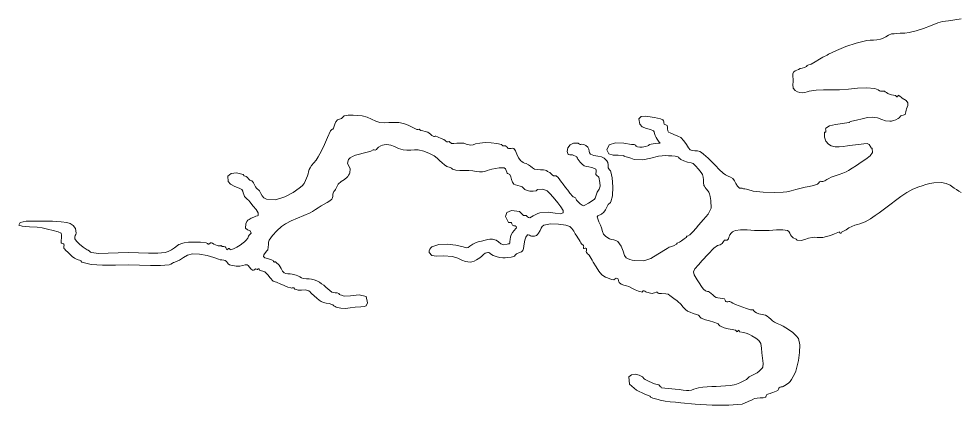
# Model space of a CAD drawing. Header units: inches. Extents: x 18 to 851, y -500 to 848.
# Drawn here: x 17.8 to 90.6, y 816.6 to 846.5 of the extents above; entities that cross this region are included whole.
import ezdxf

# ---------------------------------------------------------------- set-up
doc = ezdxf.new("R2010")
doc.units = ezdxf.units.IN
doc.header["$MEASUREMENT"] = 0
doc.layers.add('Layer 1', color=7, linetype='Continuous')

msp = doc.modelspace()

# ---------------------------------------------------------------- linework, layer by layer
at = {"layer": 'Layer 1', "lineweight": 0}
msp.add_lwpolyline([(90.77, 833.062), (90.603, 833.169), (90.413, 833.283), (90.238, 833.394), (89.913, 833.619), (89.621, 833.769), (89.24, 833.836), (88.65, 833.817), (88.341, 833.764), (88.042, 833.677), (87.755, 833.581), (87.485, 833.5), (87.044, 833.329), (86.576, 833.061), (86.112, 832.748), (85.685, 832.441), (85.348, 832.194), (85.041, 831.963), (84.739, 831.732), (84.415, 831.488), (84.126, 831.274), (83.762, 831.027), (83.354, 830.798), (82.932, 830.641), (82.744, 830.589), (82.539, 830.521), (82.318, 830.433), (82.085, 830.323), (81.981, 830.258), (81.86, 830.172), (81.719, 830.082), (81.556, 830.006), (81.519, 829.981), (81.482, 829.945), (81.457, 829.913), (81.45, 829.9), (81.398, 829.909), (81.359, 829.944), (81.339, 829.983), (81.344, 830.006), (80.974, 829.867), (80.653, 829.742), (80.36, 829.642), (80.074, 829.582), (79.847, 829.571), (79.632, 829.583), (79.427, 829.594), (79.227, 829.582), (78.96, 829.513), (78.677, 829.418), (78.377, 829.353), (78.062, 829.37), (78.054, 829.384), (78.031, 829.417), (77.998, 829.453), (77.956, 829.476), (77.827, 829.515), (77.759, 829.553), (77.709, 829.606), (77.638, 829.688), (77.566, 829.792), (77.5, 829.919), (77.424, 830.035), (77.321, 830.111), (76.974, 830.163), (76.477, 830.158), (75.899, 830.129), (75.309, 830.111), (74.772, 830.13), (74.208, 830.163), (73.692, 830.169), (73.297, 830.111), (73.18, 830.066), (73.076, 830.006), (72.977, 829.919), (72.874, 829.794), (72.83, 829.704), (72.797, 829.596), (72.749, 829.481), (72.662, 829.37), (72.618, 829.362), (72.554, 829.372), (72.491, 829.381), (72.45, 829.37), (72.368, 829.255), (72.261, 829.119), (72.116, 829.002), (71.921, 828.947), (71.628, 828.744), (71.178, 828.292), (70.728, 827.796), (70.438, 827.464), (70.157, 827.138), (70.049, 826.926), (70.109, 826.691), (70.333, 826.3), (70.384, 826.219), (70.442, 826.134), (70.498, 826.054), (70.544, 825.982), (70.619, 825.853), (70.709, 825.709), (70.823, 825.57), (70.968, 825.453), (71.05, 825.417), (71.131, 825.398), (71.209, 825.381), (71.286, 825.347), (71.422, 825.242), (71.555, 825.123), (71.685, 825.009), (71.815, 824.923), (71.943, 824.889), (72.107, 824.875), (72.284, 824.859), (72.45, 824.817), (72.483, 824.778), (72.507, 824.711), (72.529, 824.644), (72.556, 824.605), (72.63, 824.593), (72.713, 824.603), (72.798, 824.614), (72.874, 824.605), (72.979, 824.558), (73.088, 824.499), (73.196, 824.439), (73.297, 824.394), (73.591, 824.288), (73.877, 824.188), (74.164, 824.085), (74.462, 823.97), (74.507, 823.968), (74.573, 823.976), (74.636, 823.98), (74.674, 823.97), (74.731, 823.896), (74.808, 823.813), (74.923, 823.729), (75.097, 823.653), (75.231, 823.623), (75.371, 823.606), (75.506, 823.587), (75.626, 823.547), (75.743, 823.473), (75.883, 823.365), (76.027, 823.242), (76.156, 823.123), (76.31, 823.023), (76.532, 822.923), (76.777, 822.816), (77.003, 822.7), (77.393, 822.451), (77.741, 822.202), (78.011, 821.963), (78.168, 821.747), (78.273, 821.26), (78.268, 820.656), (78.187, 820.042), (78.062, 819.523), (77.962, 819.217), (77.872, 818.991), (77.771, 818.793), (77.638, 818.57), (77.538, 818.427), (77.422, 818.312), (77.256, 818.194), (77.003, 818.041), (76.935, 818.015), (76.847, 817.995), (76.758, 817.971), (76.686, 817.935), (76.656, 817.892), (76.632, 817.826), (76.607, 817.762), (76.58, 817.724), (76.46, 817.669), (76.323, 817.62), (76.182, 817.57), (76.05, 817.512), (75.983, 817.488), (75.895, 817.466), (75.804, 817.441), (75.732, 817.406), (75.707, 817.364), (75.678, 817.295), (75.649, 817.228), (75.626, 817.194), (75.435, 817.155), (75.215, 817.147), (74.989, 817.136), (74.779, 817.088), (74.583, 816.999), (74.291, 816.861), (74.004, 816.731), (73.827, 816.665), (72.792, 816.58), (71.505, 816.591), (70.188, 816.666), (69.062, 816.771), (68.653, 816.812), (68.256, 816.853), (67.865, 816.905), (67.474, 816.982), (67.309, 817.021), (67.109, 817.069), (66.906, 817.128), (66.732, 817.194), (66.711, 817.22), (66.704, 817.254), (66.685, 817.284), (66.626, 817.3), (66.272, 817.424), (65.634, 817.751), (65.095, 818.223), (65.039, 818.782), (65.238, 818.941), (65.535, 818.975), (65.849, 818.913), (66.097, 818.782), (66.152, 818.725), (66.189, 818.67), (66.234, 818.618), (66.309, 818.57), (66.465, 818.494), (66.626, 818.411), (66.788, 818.329), (66.944, 818.253), (67.036, 818.225), (67.14, 818.206), (67.252, 818.185), (67.368, 818.147), (67.417, 818.106), (67.479, 818.037), (67.539, 817.969), (67.58, 817.935), (67.824, 817.89), (68.09, 817.867), (68.365, 817.851), (68.639, 817.829), (68.952, 817.791), (69.244, 817.755), (69.499, 817.729), (69.697, 817.724), (69.892, 817.754), (70.073, 817.815), (70.252, 817.882), (70.438, 817.935), (70.774, 817.982), (71.12, 818.004), (71.469, 818.019), (71.815, 818.041), (72.174, 818.063), (72.537, 818.077), (72.883, 818.099), (73.191, 818.147), (73.388, 818.212), (73.629, 818.318), (73.891, 818.444), (74.144, 818.57), (74.211, 818.619), (74.261, 818.679), (74.305, 818.737), (74.356, 818.782), (74.509, 818.86), (74.671, 818.929), (74.835, 819.003), (74.991, 819.1), (75.124, 819.212), (75.258, 819.342), (75.365, 819.457), (75.415, 819.523), (75.443, 819.822), (75.405, 820.227), (75.345, 820.65), (75.309, 821.006), (75.252, 821.373), (75.11, 821.602), (74.882, 821.771), (74.568, 821.958), (74.399, 822.05), (74.201, 822.128), (73.948, 822.201), (73.615, 822.276), (73.602, 822.298), (73.592, 822.339), (73.567, 822.375), (73.509, 822.382), (73.497, 822.362), (73.486, 822.322), (73.46, 822.286), (73.403, 822.276), (73.402, 822.29), (73.375, 822.324), (73.335, 822.361), (73.297, 822.382), (73.047, 822.435), (72.742, 822.496), (72.423, 822.58), (72.132, 822.7), (72.082, 822.743), (72.023, 822.81), (71.966, 822.875), (71.921, 822.912), (71.617, 823.017), (71.3, 823.108), (70.975, 823.208), (70.65, 823.335), (70.595, 823.377), (70.54, 823.439), (70.487, 823.502), (70.438, 823.547), (70.271, 823.618), (70.03, 823.695), (69.782, 823.777), (69.591, 823.864), (69.436, 823.997), (69.258, 824.188), (69.062, 824.401), (68.85, 824.605), (68.748, 824.687), (68.64, 824.766), (68.531, 824.844), (68.427, 824.923), (68.226, 825.085), (68.085, 825.172), (67.903, 825.214), (67.58, 825.241), (67.528, 825.241), (67.473, 825.237), (67.419, 825.235), (67.368, 825.241), (67.328, 825.263), (67.289, 825.299), (67.262, 825.332), (67.262, 825.347), (67.149, 825.332), (67.038, 825.292), (66.933, 825.254), (66.838, 825.241), (66.723, 825.259), (66.628, 825.285), (66.532, 825.315), (66.415, 825.347), (66.351, 825.371), (66.277, 825.406), (66.221, 825.439), (66.203, 825.453), (66.154, 825.438), (66.115, 825.403), (66.094, 825.366), (66.097, 825.347), (65.794, 825.428), (65.532, 825.53), (65.288, 825.646), (65.039, 825.771), (64.864, 825.833), (64.662, 825.889), (64.463, 825.965), (64.297, 826.088), (64.274, 826.145), (64.24, 826.253), (64.208, 826.357), (64.191, 826.406), (64.072, 826.423), (63.982, 826.384), (63.917, 826.329), (63.874, 826.3), (63.722, 826.314), (63.564, 826.365), (63.402, 826.437), (63.238, 826.512), (62.966, 826.695), (62.727, 826.972), (62.505, 827.31), (62.286, 827.676), (62.208, 827.806), (62.126, 827.94), (62.045, 828.075), (61.968, 828.206), (61.92, 828.261), (61.854, 828.322), (61.791, 828.377), (61.756, 828.417), (61.75, 828.491), (61.762, 828.58), (61.771, 828.667), (61.756, 828.735), (61.718, 828.745), (61.653, 828.736), (61.587, 828.727), (61.544, 828.735), (61.534, 828.778), (61.543, 828.84), (61.554, 828.903), (61.544, 828.947), (61.489, 829.001), (61.437, 829.045), (61.385, 829.093), (61.333, 829.159), (61.264, 829.271), (61.188, 829.407), (61.105, 829.55), (61.015, 829.688), (60.9, 829.87), (60.778, 830.078), (60.642, 830.276), (60.485, 830.429), (60.16, 830.532), (59.598, 830.609), (58.977, 830.623), (58.474, 830.535), (58.326, 830.434), (58.246, 830.292), (58.174, 830.112), (58.05, 829.9), (57.984, 829.81), (57.896, 829.73), (57.752, 829.683), (57.521, 829.688), (57.443, 829.71), (57.341, 829.75), (57.249, 829.784), (57.203, 829.794), (57.069, 829.609), (56.99, 829.366), (56.938, 829.072), (56.886, 828.735), (56.826, 828.562), (56.722, 828.47), (56.568, 828.404), (56.356, 828.312), (56.308, 828.27), (56.246, 828.201), (56.187, 828.134), (56.145, 828.1), (55.931, 828.05), (55.688, 828.016), (55.461, 827.998), (55.297, 827.994), (55.026, 828.022), (54.772, 828.091), (54.542, 828.19), (54.345, 828.312), (54.302, 828.343), (54.249, 828.379), (54.19, 828.408), (54.133, 828.417), (53.93, 828.368), (53.789, 828.264), (53.661, 828.131), (53.498, 827.994), (53.254, 827.844), (53.06, 827.75), (52.899, 827.699), (52.756, 827.676), (52.398, 827.704), (52.111, 827.825), (51.802, 827.978), (51.38, 828.1), (50.696, 828.147), (50.16, 828.125), (49.784, 828.17), (49.58, 828.417), (49.576, 828.554), (49.628, 828.674), (49.709, 828.772), (49.792, 828.841), (50.33, 829.042), (50.99, 829.063), (51.66, 828.974), (52.227, 828.841), (52.475, 828.787), (52.615, 828.806), (52.747, 828.896), (52.968, 829.053), (53.178, 829.165), (53.387, 829.237), (53.625, 829.296), (53.921, 829.37), (54.115, 829.423), (54.295, 829.454), (54.5, 829.443), (54.768, 829.37), (54.957, 829.25), (55.133, 829.097), (55.338, 829.002), (55.615, 829.053), (55.693, 829.074), (55.752, 829.076), (55.795, 829.092), (55.827, 829.159), (55.84, 829.266), (55.854, 829.433), (55.88, 829.622), (55.933, 829.794), (56.036, 829.957), (56.178, 830.128), (56.303, 830.265), (56.356, 830.323), (56.313, 830.429), (56.239, 830.47), (56.144, 830.491), (56.039, 830.535), (56.01, 830.577), (55.984, 830.645), (55.958, 830.711), (55.933, 830.747), (55.887, 830.75), (55.822, 830.742), (55.76, 830.736), (55.721, 830.747), (55.491, 831.192), (55.593, 831.522), (55.971, 831.676), (56.568, 831.594), (56.631, 831.543), (56.715, 831.448), (56.805, 831.346), (56.886, 831.276), (56.932, 831.271), (56.996, 831.28), (57.059, 831.287), (57.097, 831.276), (57.188, 831.177), (57.283, 831.115), (57.392, 831.106), (57.521, 831.17), (57.632, 831.244), (57.8, 831.34), (57.987, 831.431), (58.156, 831.488), (58.796, 831.533), (59.329, 831.465), (59.726, 831.408), (59.956, 831.488), (59.95, 831.678), (59.792, 831.955), (59.558, 832.263), (59.321, 832.547), (58.992, 832.933), (58.711, 833.188), (58.391, 833.308), (57.944, 833.288), (57.941, 833.274), (57.916, 833.24), (57.877, 833.204), (57.838, 833.182), (57.626, 833.156), (57.392, 833.169), (57.17, 833.215), (56.992, 833.288), (56.93, 833.337), (56.877, 833.399), (56.828, 833.458), (56.78, 833.5), (56.633, 833.554), (56.444, 833.602), (56.264, 833.651), (56.145, 833.711), (56.033, 833.872), (55.962, 834.071), (55.902, 834.276), (55.827, 834.453), (55.785, 834.482), (55.717, 834.508), (55.651, 834.533), (55.615, 834.559), (55.591, 834.644), (55.554, 834.772), (55.495, 834.9), (55.403, 834.982), (55.267, 834.986), (55.017, 834.962), (54.722, 834.922), (54.45, 834.876), (54.265, 834.825), (54.082, 834.758), (53.897, 834.697), (53.709, 834.664), (53.474, 834.668), (53.229, 834.699), (52.958, 834.738), (52.65, 834.771), (52.3, 834.776), (51.959, 834.771), (51.646, 834.792), (51.38, 834.876), (51.359, 834.896), (51.34, 834.924), (51.314, 834.955), (51.274, 834.982), (51.205, 835.005), (51.122, 835.027), (51.035, 835.053), (50.956, 835.088), (50.778, 835.213), (50.587, 835.373), (50.396, 835.55), (50.215, 835.723), (49.973, 835.899), (49.607, 836.09), (49.176, 836.256), (48.733, 836.358), (48.452, 836.369), (48.162, 836.35), (47.865, 836.335), (47.568, 836.358), (47.205, 836.47), (46.91, 836.614), (46.626, 836.737), (46.297, 836.782), (46.114, 836.766), (45.97, 836.729), (45.832, 836.666), (45.662, 836.57), (45.609, 836.525), (45.554, 836.462), (45.5, 836.4), (45.451, 836.358), (45.405, 836.354), (45.34, 836.363), (45.277, 836.369), (45.239, 836.358), (45.077, 836.272), (44.794, 836.194), (44.469, 836.119), (44.18, 836.041), (43.887, 835.946), (43.644, 835.857), (43.458, 835.754), (43.333, 835.617), (43.251, 835.329), (43.343, 835.142), (43.457, 834.928), (43.438, 834.559), (43.407, 834.498), (43.345, 834.402), (43.276, 834.306), (43.227, 834.241), (43.023, 834.079), (42.773, 833.923), (42.538, 833.715), (42.38, 833.394), (42.338, 833.306), (42.274, 833.221), (42.209, 833.143), (42.168, 833.076), (42.135, 832.937), (42.116, 832.781), (42.097, 832.641), (42.062, 832.547), (41.908, 832.408), (41.691, 832.275), (41.449, 832.146), (41.215, 832.018), (40.994, 831.879), (40.775, 831.736), (40.564, 831.602), (40.368, 831.488), (39.889, 831.268), (39.394, 831.076), (38.91, 830.878), (38.462, 830.641), (38.157, 830.419), (37.794, 830.104), (37.447, 829.74), (37.192, 829.37), (37.149, 829.215), (37.134, 829.021), (37.122, 828.816), (37.086, 828.629), (37.025, 828.555), (36.905, 828.407), (36.795, 828.238), (36.768, 828.1), (36.873, 828.007), (37.067, 827.942), (37.297, 827.877), (37.509, 827.782), (37.533, 827.75), (37.539, 827.717), (37.556, 827.69), (37.615, 827.676), (37.638, 827.678), (37.67, 827.68), (37.701, 827.681), (37.721, 827.676), (37.975, 827.427), (38.127, 827.178), (38.235, 826.966), (38.356, 826.829), (38.489, 826.783), (38.647, 826.764), (38.819, 826.751), (38.992, 826.723), (39.077, 826.703), (39.181, 826.679), (39.296, 826.65), (39.415, 826.617), (39.474, 826.583), (39.583, 826.518), (39.714, 826.448), (39.839, 826.406), (40.08, 826.378), (40.285, 826.37), (40.479, 826.353), (40.686, 826.3), (40.899, 826.209), (41.089, 826.105), (41.263, 825.993), (41.427, 825.876), (41.597, 825.735), (41.747, 825.592), (41.896, 825.458), (42.062, 825.347), (42.168, 825.314), (42.305, 825.296), (42.453, 825.276), (42.592, 825.241), (42.611, 825.219), (42.62, 825.184), (42.641, 825.151), (42.698, 825.135), (42.8, 825.118), (42.869, 825.086), (42.932, 825.052), (43.015, 825.029), (43.508, 825.065), (44.169, 825.121), (44.704, 825), (44.815, 824.5), (44.717, 824.293), (44.554, 824.225), (44.283, 824.215), (43.862, 824.182), (43.474, 824.122), (43.11, 824.078), (42.751, 824.087), (42.38, 824.182), (42.297, 824.229), (42.209, 824.293), (42.127, 824.355), (42.062, 824.394), (41.849, 824.451), (41.623, 824.489), (41.406, 824.533), (41.215, 824.605), (41.064, 824.715), (40.879, 824.878), (40.678, 825.063), (40.474, 825.241), (40.428, 825.287), (40.367, 825.354), (40.306, 825.417), (40.262, 825.453), (39.987, 825.509), (39.71, 825.5), (39.444, 825.494), (39.204, 825.559), (39.18, 825.582), (39.168, 825.61), (39.146, 825.639), (39.098, 825.665), (39.046, 825.671), (38.992, 825.666), (38.938, 825.66), (38.886, 825.665), (38.65, 825.737), (38.35, 825.847), (38.052, 825.973), (37.827, 826.088), (37.757, 826.116), (37.672, 826.135), (37.584, 826.158), (37.509, 826.194), (37.267, 826.443), (37.101, 826.691), (36.875, 826.903), (36.451, 827.041), (36.451, 827.066), (36.426, 827.119), (36.388, 827.16), (36.345, 827.147), (36.29, 827.092), (36.26, 827.101), (36.22, 827.132), (36.133, 827.147), (36.104, 827.124), (36.058, 827.077), (35.995, 827.039), (35.921, 827.041), (35.786, 827.139), (35.672, 827.276), (35.577, 827.402), (35.498, 827.464), (35.351, 827.456), (35.157, 827.41), (34.922, 827.365), (34.65, 827.358), (34.523, 827.374), (34.372, 827.398), (34.228, 827.43), (34.121, 827.464), (34.037, 827.53), (33.963, 827.624), (33.889, 827.717), (33.804, 827.782), (33.681, 827.817), (33.541, 827.837), (33.401, 827.855), (33.274, 827.888), (32.92, 828.013), (32.386, 828.171), (31.794, 828.293), (31.263, 828.312), (30.887, 828.203), (30.574, 828.021), (30.261, 827.826), (29.886, 827.676), (29.803, 827.637), (29.708, 827.575), (29.596, 827.509), (29.462, 827.464), (28.798, 827.402), (28.011, 827.409), (27.155, 827.444), (26.286, 827.464), (25.293, 827.443), (24.305, 827.425), (23.407, 827.479), (22.686, 827.676), (22.665, 827.698), (22.652, 827.728), (22.631, 827.759), (22.58, 827.782), (22.338, 827.86), (22.136, 827.966), (21.944, 828.112), (21.733, 828.312), (21.604, 828.44), (21.466, 828.578), (21.355, 828.688), (21.31, 828.735), (21.296, 828.807), (21.308, 828.893), (21.32, 828.979), (21.31, 829.053), (21.271, 829.08), (21.2, 829.11), (21.131, 829.137), (21.098, 829.159), (21.091, 829.33), (21.115, 829.553), (21.129, 829.765), (21.098, 829.9), (20.875, 830.013), (20.483, 830.123), (20.027, 830.228), (19.616, 830.323), (19.224, 830.369), (18.631, 830.41), (18.08, 830.46), (17.815, 830.535), (17.931, 830.745), (18.381, 830.834), (18.946, 830.853), (19.404, 830.853), (19.778, 830.849), (20.429, 830.831), (21.097, 830.797), (21.521, 830.747), (21.789, 830.658), (22.033, 830.51), (22.207, 830.27), (22.263, 829.9), (22.236, 829.817), (22.186, 829.722), (22.147, 829.609), (22.157, 829.476), (22.277, 829.291), (22.514, 829.055), (22.81, 828.818), (23.109, 828.629), (23.182, 828.583), (23.279, 828.514), (23.371, 828.45), (23.427, 828.417), (24.011, 828.347), (24.727, 828.355), (25.507, 828.394), (26.286, 828.417), (27.078, 828.397), (27.858, 828.363), (28.567, 828.357), (29.145, 828.417), (29.375, 828.497), (29.625, 828.626), (29.872, 828.783), (30.098, 828.947), (30.207, 829.023), (30.299, 829.065), (30.422, 829.101), (30.627, 829.159), (30.962, 829.213), (31.402, 829.224), (31.878, 829.203), (32.321, 829.159), (32.376, 829.136), (32.419, 829.099), (32.467, 829.065), (32.533, 829.053), (32.563, 829.073), (32.608, 829.115), (32.669, 829.152), (32.745, 829.159), (32.799, 829.13), (32.914, 829.067), (33.05, 828.997), (33.168, 828.947), (33.238, 828.936), (33.354, 828.926), (33.456, 828.927), (33.486, 828.947), (33.555, 828.888), (33.622, 828.875), (33.7, 828.872), (33.804, 828.841), (33.833, 828.802), (33.86, 828.732), (33.886, 828.664), (33.909, 828.629), (33.958, 828.639), (34.005, 828.683), (34.058, 828.726), (34.121, 828.735), (34.136, 828.713), (34.145, 828.673), (34.168, 828.639), (34.227, 828.629), (34.445, 828.693), (34.699, 828.82), (34.956, 828.983), (35.18, 829.159), (35.285, 829.247), (35.423, 829.374), (35.546, 829.526), (35.604, 829.688), (35.638, 829.755), (35.711, 829.82), (35.783, 829.873), (35.815, 829.9), (35.719, 830.084), (35.528, 830.173), (35.375, 830.311), (35.392, 830.641), (35.461, 830.808), (35.546, 830.909), (35.66, 830.982), (35.815, 831.064), (36.012, 831.157), (36.179, 831.217), (36.297, 831.253), (36.345, 831.276), (36.335, 831.495), (36.193, 831.733), (35.969, 832.007), (35.709, 832.335), (35.615, 832.438), (35.5, 832.538), (35.383, 832.642), (35.286, 832.758), (35.227, 832.896), (35.194, 833.036), (35.155, 833.17), (35.074, 833.288), (34.863, 833.396), (34.534, 833.527), (34.21, 833.697), (34.015, 833.923), (33.998, 834.339), (34.248, 834.547), (34.672, 834.576), (35.18, 834.453), (35.199, 834.431), (35.208, 834.396), (35.23, 834.363), (35.286, 834.347), (35.409, 834.312), (35.51, 834.234), (35.604, 834.134), (35.709, 834.029), (35.758, 834), (35.816, 833.978), (35.874, 833.955), (35.921, 833.923), (35.996, 833.822), (36.044, 833.71), (36.084, 833.6), (36.133, 833.5), (36.208, 833.409), (36.294, 833.332), (36.379, 833.259), (36.451, 833.182), (36.565, 832.989), (36.658, 832.809), (36.78, 832.656), (36.98, 832.547), (37.7, 832.499), (38.416, 832.714), (39.048, 833.058), (39.521, 833.394), (39.748, 833.584), (39.9, 833.764), (40.022, 833.997), (40.156, 834.347), (40.208, 834.508), (40.256, 834.675), (40.308, 834.837), (40.368, 834.982), (40.488, 835.164), (40.649, 835.36), (40.829, 835.579), (41.003, 835.829), (41.248, 836.288), (41.474, 836.792), (41.703, 837.317), (41.957, 837.841), (42, 837.893), (42.059, 837.935), (42.119, 837.982), (42.168, 838.053), (42.226, 838.203), (42.286, 838.37), (42.366, 838.537), (42.486, 838.688), (42.553, 838.725), (42.642, 838.747), (42.732, 838.767), (42.804, 838.794), (42.85, 838.837), (42.913, 838.906), (42.975, 838.972), (43.015, 839.005), (43.325, 839.055), (43.699, 839.062), (44.075, 839.041), (44.392, 839.005), (44.78, 838.899), (45.131, 838.738), (45.457, 838.578), (45.768, 838.476), (46.106, 838.454), (46.459, 838.474), (46.837, 838.496), (47.25, 838.476), (47.604, 838.399), (47.967, 838.269), (48.316, 838.11), (48.627, 837.947), (48.673, 837.942), (48.737, 837.951), (48.8, 837.958), (48.839, 837.947), (48.943, 837.877), (49.095, 837.835), (49.278, 837.796), (49.474, 837.735), (49.574, 837.672), (49.677, 837.582), (49.785, 837.488), (49.897, 837.417), (49.946, 837.408), (50.002, 837.413), (50.058, 837.42), (50.109, 837.417), (50.236, 837.373), (50.346, 837.318), (50.469, 837.26), (50.639, 837.206), (50.729, 837.165), (50.812, 837.104), (50.887, 837.04), (50.956, 836.994), (51.002, 836.99), (51.067, 836.999), (51.129, 837.004), (51.168, 836.994), (51.321, 836.866), (51.487, 836.849), (51.732, 836.878), (52.121, 836.888), (52.263, 836.873), (52.36, 836.847), (52.443, 836.814), (52.544, 836.782), (52.809, 836.738), (52.988, 836.762), (53.184, 836.823), (53.498, 836.888), (53.934, 836.924), (54.395, 836.917), (54.831, 836.87), (55.191, 836.782), (55.207, 836.765), (55.224, 836.733), (55.251, 836.7), (55.297, 836.676), (55.349, 836.672), (55.404, 836.679), (55.459, 836.684), (55.509, 836.676), (55.56, 836.636), (55.621, 836.567), (55.679, 836.5), (55.721, 836.464), (55.818, 836.46), (55.939, 836.476), (56.058, 836.486), (56.145, 836.464), (56.264, 836.297), (56.373, 836.039), (56.5, 835.756), (56.674, 835.511), (56.75, 835.454), (56.857, 835.393), (56.979, 835.338), (57.097, 835.3), (57.276, 835.217), (57.438, 835.092), (57.589, 834.964), (57.732, 834.876), (57.951, 834.832), (58.195, 834.825), (58.447, 834.817), (58.686, 834.771), (58.704, 834.749), (58.713, 834.714), (58.735, 834.681), (58.792, 834.664), (58.918, 834.621), (59.016, 834.529), (59.107, 834.426), (59.215, 834.347), (59.264, 834.342), (59.324, 834.351), (59.383, 834.357), (59.427, 834.347), (59.567, 834.214), (59.704, 834.047), (59.835, 833.872), (59.956, 833.711), (60.15, 833.459), (60.314, 833.241), (60.483, 833.02), (60.697, 832.758), (60.739, 832.733), (60.808, 832.705), (60.874, 832.677), (60.909, 832.652), (60.958, 832.547), (61, 832.472), (61.049, 832.408), (61.121, 832.335), (61.169, 832.287), (61.286, 832.179), (61.426, 832.07), (61.544, 832.018), (61.643, 832.086), (61.914, 832.243), (62.212, 832.419), (62.392, 832.547), (62.437, 832.636), (62.488, 832.781), (62.544, 832.942), (62.603, 833.076), (62.739, 833.329), (62.813, 833.556), (62.809, 833.834), (62.709, 834.241), (62.67, 834.292), (62.602, 834.353), (62.533, 834.411), (62.497, 834.453), (62.494, 834.547), (62.51, 834.673), (62.519, 834.794), (62.497, 834.876), (62.384, 834.931), (62.171, 834.999), (61.936, 835.059), (61.756, 835.088), (61.591, 835.136), (61.425, 835.252), (61.267, 835.418), (61.121, 835.617), (61.106, 835.647), (61.069, 835.721), (61.031, 835.796), (61.015, 835.829), (60.691, 835.983), (60.471, 835.977), (60.336, 836.002), (60.274, 836.252), (60.322, 836.527), (60.495, 836.758), (60.769, 836.896), (61.121, 836.888), (61.16, 836.864), (61.223, 836.82), (61.289, 836.783), (61.333, 836.782), (61.414, 836.806), (61.551, 836.784), (61.711, 836.709), (61.862, 836.57), (61.936, 836.422), (61.969, 836.271), (62.002, 836.136), (62.074, 836.041), (62.324, 835.942), (62.633, 835.877), (62.928, 835.815), (63.133, 835.723), (63.248, 835.628), (63.345, 835.529), (63.416, 835.396), (63.45, 835.194), (63.449, 835.144), (63.443, 835.086), (63.441, 835.03), (63.45, 834.982), (63.492, 834.909), (63.556, 834.819), (63.621, 834.731), (63.662, 834.664), (63.758, 834.204), (63.799, 833.509), (63.771, 832.81), (63.662, 832.335), (63.621, 832.286), (63.562, 832.237), (63.501, 832.184), (63.45, 832.123), (63.337, 831.924), (63.229, 831.73), (63.098, 831.548), (62.921, 831.382), (62.836, 831.339), (62.737, 831.3), (62.651, 831.25), (62.603, 831.17), (62.632, 831.015), (62.728, 830.79), (62.841, 830.543), (62.921, 830.323), (62.994, 830.039), (63.085, 829.821), (63.254, 829.643), (63.556, 829.476), (63.708, 829.431), (63.877, 829.398), (64.045, 829.352), (64.191, 829.265), (64.457, 828.913), (64.613, 828.526), (64.717, 828.19), (64.827, 827.994), (64.937, 827.939), (65.114, 827.875), (65.306, 827.817), (65.462, 827.782), (66.203, 827.764), (66.753, 827.95), (67.293, 828.291), (68.003, 828.735), (68.177, 828.814), (68.367, 828.883), (68.56, 828.956), (68.744, 829.053), (68.769, 829.084), (68.773, 829.118), (68.791, 829.145), (68.85, 829.159), (68.957, 829.209), (69.127, 829.327), (69.319, 829.466), (69.485, 829.582), (69.509, 829.614), (69.514, 829.647), (69.531, 829.674), (69.591, 829.688), (69.763, 829.791), (70.002, 830.027), (70.248, 830.306), (70.438, 830.535), (70.828, 830.958), (71.188, 831.373), (71.412, 831.845), (71.391, 832.441), (71.356, 832.603), (71.335, 832.74), (71.315, 832.86), (71.286, 832.97), (71.233, 833.09), (71.187, 833.157), (71.137, 833.21), (71.074, 833.288), (71.025, 833.356), (70.958, 833.453), (70.896, 833.546), (70.862, 833.605), (70.816, 833.833), (70.815, 834.051), (70.812, 834.258), (70.756, 834.453), (70.645, 834.615), (70.443, 834.867), (70.213, 835.124), (70.015, 835.3), (69.858, 835.355), (69.594, 835.425), (69.302, 835.511), (69.062, 835.617), (69.016, 835.66), (68.952, 835.729), (68.89, 835.796), (68.85, 835.829), (68.635, 835.869), (68.375, 835.896), (68.114, 835.916), (67.897, 835.935), (67.351, 835.889), (66.76, 835.722), (66.129, 835.583), (65.462, 835.617), (65.317, 835.668), (65.198, 835.728), (65.052, 835.785), (64.827, 835.829), (64.742, 835.851), (64.69, 835.883), (64.653, 835.915), (64.615, 835.935), (64.231, 835.961), (63.831, 835.961), (63.505, 836.055), (63.344, 836.358), (63.514, 836.751), (64.012, 836.9), (64.653, 836.884), (65.25, 836.782), (65.302, 836.778), (65.356, 836.783), (65.41, 836.787), (65.462, 836.782), (65.553, 836.732), (65.619, 836.663), (65.712, 836.6), (65.886, 836.57), (66.065, 836.574), (66.196, 836.592), (66.331, 836.626), (66.521, 836.676), (66.568, 836.701), (66.596, 836.735), (66.613, 836.766), (66.626, 836.782), (66.778, 836.807), (67.071, 836.848), (67.353, 836.883), (67.474, 836.888), (67.428, 836.929), (67.333, 837.05), (67.229, 837.195), (67.156, 837.312), (67.086, 837.473), (67.036, 837.628), (66.994, 837.757), (66.944, 837.841), (66.728, 837.936), (66.403, 838.018), (66.084, 838.145), (65.886, 838.37), (65.831, 838.77), (66.001, 838.951), (66.351, 838.974), (66.838, 838.899), (67.035, 838.87), (67.269, 838.834), (67.5, 838.778), (67.686, 838.688), (67.734, 838.621), (67.748, 838.54), (67.756, 838.453), (67.792, 838.37), (67.834, 838.343), (67.901, 838.316), (67.967, 838.29), (68.003, 838.264), (68.033, 838.137), (68.042, 837.989), (68.057, 837.846), (68.109, 837.735), (68.24, 837.681), (68.528, 837.566), (68.845, 837.429), (69.062, 837.312), (69.309, 837.059), (69.496, 836.779), (69.651, 836.526), (69.803, 836.358), (69.956, 836.311), (70.151, 836.303), (70.358, 836.296), (70.544, 836.252), (70.672, 836.17), (70.824, 836.042), (70.995, 835.886), (71.18, 835.723), (71.476, 835.445), (71.75, 835.149), (72.029, 834.85), (72.344, 834.559), (72.536, 834.432), (72.735, 834.336), (72.924, 834.246), (73.085, 834.135), (73.227, 833.958), (73.332, 833.759), (73.446, 833.563), (73.615, 833.394), (73.66, 833.387), (73.725, 833.396), (73.787, 833.404), (73.827, 833.394), (73.92, 833.34), (74.036, 833.334), (74.153, 833.332), (74.25, 833.288), (74.666, 833.169), (75.45, 833.089), (76.323, 833.057), (77.003, 833.076), (77.275, 833.119), (77.604, 833.194), (77.978, 833.289), (78.379, 833.394), (78.696, 833.467), (79.014, 833.536), (79.332, 833.613), (79.65, 833.711), (79.703, 833.751), (79.761, 833.818), (79.816, 833.884), (79.862, 833.923), (79.911, 833.932), (79.966, 833.927), (80.022, 833.92), (80.074, 833.923), (80.219, 833.979), (80.375, 834.063), (80.54, 834.157), (80.709, 834.241), (81.022, 834.36), (81.334, 834.463), (81.625, 834.561), (81.874, 834.664), (82.062, 834.77), (82.332, 834.938), (82.664, 835.154), (83.038, 835.405), (83.399, 835.644), (83.723, 835.893), (83.917, 836.163), (83.885, 836.464), (83.865, 836.485), (83.837, 836.504), (83.807, 836.53), (83.779, 836.57), (83.651, 836.788), (83.5, 836.864), (83.25, 836.846), (82.827, 836.782), (82.602, 836.752), (82.373, 836.723), (82.159, 836.696), (81.979, 836.676), (81.642, 836.631), (81.333, 836.591), (81.03, 836.594), (80.709, 836.676), (80.497, 836.806), (80.307, 837.029), (80.185, 837.34), (80.18, 837.735), (80.196, 837.737), (80.23, 837.735), (80.266, 837.733), (80.285, 837.735), (80.301, 837.799), (80.289, 837.89), (80.274, 837.983), (80.285, 838.053), (80.569, 838.236), (81.035, 838.341), (81.576, 838.408), (82.085, 838.476), (82.117, 838.493), (82.166, 838.526), (82.228, 838.561), (82.297, 838.582), (82.68, 838.657), (83.101, 838.766), (83.517, 838.862), (83.885, 838.899), (84.297, 838.838), (84.624, 838.721), (84.926, 838.613), (85.262, 838.582), (85.389, 838.599), (85.536, 838.635), (85.706, 838.698), (85.897, 838.794), (85.965, 838.844), (86.013, 838.898), (86.056, 838.954), (86.109, 839.005), (86.172, 839.03), (86.271, 839.055), (86.369, 839.082), (86.426, 839.111), (86.466, 839.202), (86.492, 839.326), (86.511, 839.449), (86.532, 839.535), (86.64, 839.815), (86.645, 840.011), (86.514, 840.18), (86.215, 840.382), (86.135, 840.438), (86.063, 840.497), (85.987, 840.551), (85.897, 840.594), (85.906, 840.563), (85.877, 840.515), (85.832, 840.48), (85.791, 840.488), (85.68, 840.576), (85.544, 840.614), (85.372, 840.642), (85.156, 840.7), (85.085, 840.74), (84.992, 840.808), (84.901, 840.874), (84.838, 840.911), (84.762, 840.921), (84.68, 840.913), (84.598, 840.903), (84.521, 840.911), (84.462, 840.945), (84.353, 841.012), (84.221, 841.082), (84.097, 841.123), (83.446, 841.167), (82.76, 841.135), (82.054, 841.07), (81.344, 841.017), (80.714, 841.006), (80.12, 841.01), (79.556, 840.99), (79.015, 840.911), (78.849, 840.861), (78.672, 840.807), (78.482, 840.778), (78.273, 840.806), (78.103, 840.862), (77.915, 840.967), (77.774, 841.149), (77.744, 841.441), (77.768, 841.628), (77.77, 841.72), (77.76, 841.83), (77.744, 842.076), (77.749, 842.263), (77.802, 842.388), (77.932, 842.489), (78.168, 842.605), (78.316, 842.661), (78.472, 842.704), (78.635, 842.751), (78.803, 842.817), (78.825, 842.843), (78.832, 842.877), (78.851, 842.907), (78.909, 842.923), (79.152, 843.006), (79.475, 843.188), (79.806, 843.396), (80.074, 843.559), (80.179, 843.613), (80.285, 843.665), (80.391, 843.716), (80.497, 843.77), (81.117, 844.071), (81.843, 844.373), (82.638, 844.637), (83.462, 844.829), (83.716, 844.857), (83.983, 844.871), (84.254, 844.89), (84.521, 844.935), (84.744, 845.019), (84.949, 845.134), (85.152, 845.256), (85.368, 845.358), (85.418, 845.366), (85.473, 845.361), (85.528, 845.355), (85.579, 845.358), (85.766, 845.38), (86.061, 845.397), (86.405, 845.421), (86.744, 845.464), (87.291, 845.594), (87.846, 845.777), (88.406, 845.989), (88.968, 846.206), (89.327, 846.301), (89.788, 846.377), (90.289, 846.447), (90.768, 846.523)], dxfattribs=at)

doc.saveas('drawing.dxf')
